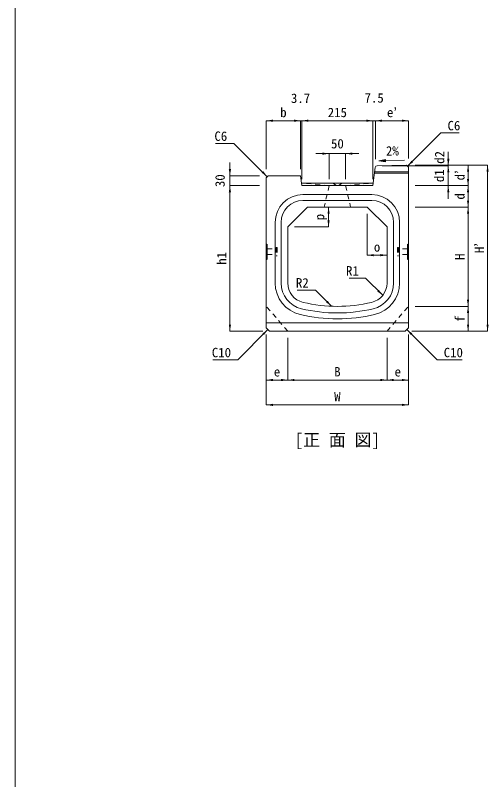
# Model space of a CAD drawing. Units: millimetres at full size. Extents: x 80703 to 103503, y 5263 to 15046.
# Drawn here: x 89787 to 91218, y 7899 to 10211 of the extents above; entities that cross this region are included whole.
import ezdxf
from ezdxf.enums import TextEntityAlignment as Align

# ---------------------------------------------------------------- set-up
doc = ezdxf.new("R2010")
doc.units = ezdxf.units.MM
doc.header["$LTSCALE"] = 20
doc.linetypes.add('USER1', pattern=[1.35, 0.75, -0.6])
doc.linetypes.add('USER2', pattern=[2, 1, -1])
for name, color, linetype, lineweight in [('0_2', 7, 'Continuous', 9), ('寸法線', 7, 'Continuous', 9), ('本体', 7, 'Continuous', 5), ('枠', 5, 'Continuous', 5), ('ｲﾝｻｰﾄ', 3, 'USER2', 5)]:
    doc.layers.add(name, color=color, linetype=linetype, lineweight=lineweight)
doc.styles.add('ＭＳ ゴシック', font='')
doc.styles.get('ＭＳ ゴシック').set_extended_font_data('MS Gothic')

# ---------------------------------------------------------------- blocks, each defined once
blk = doc.blocks.new('filled_arrow')
at = {"color": 0, "linetype": 'Continuous', "lineweight": -2}
blk.add_solid([(7.5, 1.25), (0, 0), (7.5, -1.25)], dxfattribs=at)

msp = doc.modelspace()

# ---------------------------------------------------------------- hatches: boundary and pattern name
at = {"layer": '寸法線'}
msp.add_hatch(color=256, dxfattribs=at).paths.add_polyline_path([(90905.79, 9774.42), (90885.85, 9770.7), (90905.91, 9767.76)])

# ---------------------------------------------------------------- linework, layer by layer
for p, q in [((90545.7, 9891.93), (90649.45, 9891.93)), ((90545.7, 9745.53), (90545.7, 9891.93)), ((90609.45, 9891.93), (90693.08, 9891.93)), ((90649.45, 9745.53), (90649.45, 9891.93)), ((90649.45, 9745.53), (90649.45, 9891.93)), ((90653.08, 9715.54), (90653.08, 9891.93)), ((90653.08, 9891.93), (90868.07, 9891.93)), ((90653.08, 9715.54), (90653.08, 9891.93)), ((90828.07, 9891.93), (90915.58, 9891.93)), ((90868.07, 9715.54), (90868.07, 9891.93)), ((90868.07, 9715.54), (90868.07, 9891.93)), ((90875.58, 9775.54), (90875.58, 9891.93)), ((90875.58, 9891.93), (90975.58, 9891.93)), ((90875.58, 9775.54), (90875.58, 9891.93)), ((90975.58, 9777.54), (90975.58, 9891.93)), ((90695.7, 9792.41), (90825.7, 9792.41)), ((90735.7, 9715.53), (90735.7, 9792.41)), ((90785.7, 9715.53), (90785.7, 9792.41)), ((91095.9, 9715.53), (91095.9, 9797.53)), ((91095.9, 9655.53), (91095.9, 9795.53)), ((90435.84, 9655.53), (90435.84, 9765.53)), ((90905.85, 9771.09), (90963.35, 9772.2)), ((90995.7, 9757.53), (91155.7, 9757.53)), ((90995.7, 9757.53), (91095.9, 9757.53)), ((90995.7, 9757.53), (91214.74, 9757.53)), ((91155.7, 9695.53), (91155.7, 9757.53)), ((91214.74, 9255.53), (91214.74, 9757.53)), ((90895.7, 9755.53), (91095.9, 9755.53)), ((90895.7, 9755.53), (91095.9, 9755.53)), ((90525.7, 9725.53), (90435.84, 9725.53)), ((90435.84, 9255.53), (90435.84, 9695.53)), ((90525.7, 9695.53), (90435.84, 9695.53)), ((90525.7, 9695.53), (90435.84, 9695.53)), ((90995.7, 9695.53), (91155.7, 9695.53)), ((90995.7, 9695.53), (91155.7, 9695.53)), ((90995.7, 9695.53), (91095.9, 9695.53)), ((91155.7, 9630.53), (91155.7, 9695.53)), ((90690.7, 9630.53), (90734.03, 9630.53)), ((90734.03, 9570.53), (90734.03, 9630.53)), ((90995.7, 9630.53), (91155.7, 9630.53)), ((90995.7, 9630.53), (91155.7, 9630.53)), ((91155.7, 9330.53), (91155.7, 9630.53)), ((90850.7, 9610.53), (90850.7, 9485.27)), ((90630.7, 9570.53), (90734.03, 9570.53)), ((90910.7, 9550.53), (90910.7, 9485.27)), ((90850.7, 9485.27), (90910.7, 9485.27)), ((90995.69, 9330.53), (91155.7, 9330.53)), ((90995.69, 9330.53), (91155.7, 9330.53)), ((91155.7, 9255.53), (91155.7, 9330.53)), ((90535.7, 9255.53), (90435.84, 9255.53)), ((90985.7, 9255.53), (91155.7, 9255.53)), ((90985.7, 9255.53), (91214.74, 9255.53)), ((90545.7, 9245.53), (90545.7, 9107.75)), ((90545.7, 9245.53), (90545.7, 9032.57)), ((90610.7, 9235.53), (90610.7, 9107.75)), ((90610.7, 9235.53), (90610.7, 9107.75)), ((90910.69, 9235.53), (90910.69, 9107.75)), ((90910.69, 9235.53), (90910.69, 9107.75)), ((90975.7, 9245.53), (90975.7, 9107.75)), ((90975.7, 9245.53), (90975.7, 9032.57)), ((90545.7, 9107.75), (90610.7, 9107.75)), ((90610.7, 9107.75), (90910.69, 9107.75)), ((90910.69, 9107.75), (90975.7, 9107.75)), ((90545.7, 9032.57), (90975.7, 9032.57))]:
    msp.add_line(p, q, dxfattribs=at)
for points in [[(90972.7, 9754.47), (91073.6, 9855.38), (91128.93, 9855.38)], [(90548.69, 9722.53), (90447.79, 9823.43), (90392.46, 9823.43)], [(90897.76, 9363.85), (90845.37, 9416.24), (90795.83, 9416.24)], [(90743.14, 9330.87), (90694.11, 9379.9), (90639.08, 9379.9)], [(90550.7, 9260.53), (90459.29, 9169.13), (90383.86, 9169.13)], [(90970.7, 9260.53), (91062.1, 9169.13), (91137.53, 9169.13)]]:
    msp.add_lwpolyline(points, dxfattribs=at)
msp.add_lwpolyline([(90905.79, 9774.42), (90885.85, 9770.7), (90905.91, 9767.76)], close=True, dxfattribs=at)
at = {"layer": '本体', "color": 2, "lineweight": 20}
for p, q in [((90969.7, 9757.41), (90880.89, 9755.64)), ((90969.7, 9757.41), (90975.7, 9751.53)), ((90875.05, 9750.38), (90868.2, 9695.53)), ((90975.7, 9265.53), (90975.7, 9751.53)), ((90551.7, 9725.53), (90545.7, 9719.53)), ((90545.7, 9719.53), (90545.7, 9265.53)), ((90649.45, 9725.53), (90551.7, 9725.53)), ((90649.45, 9725.53), (90653.2, 9695.53)), ((90868.2, 9695.53), (90653.19, 9695.53)), ((90610.7, 9570.53), (90670.7, 9630.53)), ((90850.7, 9630.53), (90670.7, 9630.53)), ((90850.7, 9630.53), (90910.7, 9570.53)), ((90610.7, 9570.53), (90610.7, 9401.25)), ((90910.7, 9401.06), (90910.7, 9570.53)), ((90910.7, 9401.06), (90910.7, 9570.53)), ((90545.7, 9265.53), (90555.7, 9255.53)), ((90555.7, 9255.53), (90965.7, 9255.53)), ((90965.7, 9255.53), (90975.7, 9265.53))]:
    msp.add_line(p, q, dxfattribs=at)
at = {"layer": '本体', "color": 4}
for p, q in [((90975.7, 9733.53), (90872.94, 9733.53)), ((90975.7, 9737.53), (90873.45, 9737.53)), ((90864.7, 9668.53), (90656.69, 9668.53)), ((90864.7, 9650.53), (90656.69, 9650.53)), ((90572.69, 9584.53), (90572.69, 9401.06)), ((90590.69, 9584.53), (90590.69, 9401.06)), ((90930.7, 9401.06), (90930.7, 9584.53)), ((90948.7, 9401.06), (90948.7, 9584.53)), ((90545.7, 9520.03), (90548.89, 9518.03)), ((90548.89, 9473.03), (90548.89, 9518.03)), ((90975.7, 9520.03), (90972.5, 9518.03)), ((90972.5, 9473.03), (90972.5, 9518.03)), ((90545.7, 9471.03), (90548.89, 9473.03)), ((90975.7, 9471.03), (90972.5, 9473.03))]:
    msp.add_line(p, q, dxfattribs=at)
at = {"layer": '本体', "color": 2, "lineweight": 9}
for p, q in [((90869.2, 9703.53), (90652.2, 9703.54)), ((90545.7, 9280.53), (90760.7, 9280.53)), ((90975.7, 9280.53), (90760.7, 9280.53))]:
    msp.add_line(p, q, dxfattribs=at)
at = {"layer": '本体', "linetype": 'USER1', "lineweight": 9}
for p, q in [((90735.69, 9695.53), (90652.2, 9703.54)), ((90735.7, 9695.53), (90720.7, 9630.54)), ((90746.55, 9703.53), (90757.65, 9695.53)), ((90774.85, 9703.53), (90763.75, 9695.53)), ((90785.69, 9695.53), (90800.7, 9630.53)), ((90785.7, 9695.53), (90869.2, 9703.53)), ((90610.7, 9255.53), (90545.7, 9330.53)), ((90910.7, 9255.53), (90975.7, 9330.53))]:
    msp.add_line(p, q, dxfattribs=at)
at = {"layer": '本体', "color": 2, "lineweight": 20}
for centre, radius, start, end in [((90881.01, 9749.64), 6, 91.14616, 172.87471), ((90670.69, 9401.06), 60, 179.81216, 257.04977), ((90850.7, 9401.06), 60, 282.95029, 0), ((90760.69, 9780.53), 450, 256.70996, 283.29009)]:
    msp.add_arc(centre, radius, start, end, dxfattribs=at)
at = {"layer": '本体', "color": 4}
for centre, radius, start, end in [((90656.69, 9584.53), 84, 90, 180), ((90864.7, 9584.53), 84, 0, 90), ((90656.69, 9584.53), 66, 90, 180), ((90864.7, 9584.53), 66, 0, 90), ((90670.69, 9401.06), 98, 180, 256.65765), ((90670.69, 9401.06), 80, 180, 256.65765), ((90850.7, 9401.06), 80, 283.34241, 0), ((90850.7, 9401.06), 98, 283.34241, 0), ((90760.69, 9780.53), 470, 256.65765, 283.34241), ((90760.69, 9780.53), 488, 256.65765, 283.34241)]:
    msp.add_arc(centre, radius, start, end, dxfattribs=at)
at = {"layer": '枠', "lineweight": 20}
msp.add_line((89787.12, 6188.6), (89787.12, 12908.6), dxfattribs=at)
at = {"layer": 'ｲﾝｻｰﾄ', "linetype": 'USER1', "lineweight": 9}
for p, q in [((90548.89, 9504.03), (90548.89, 9487.03)), ((90548.89, 9504.03), (90575.9, 9504.03)), ((90575.9, 9508.03), (90575.9, 9483.03)), ((90575.9, 9508.03), (90578.9, 9508.03)), ((90578.9, 9508.03), (90578.9, 9483.03)), ((90942.49, 9508.03), (90942.49, 9483.03)), ((90945.49, 9508.03), (90942.49, 9508.03)), ((90945.49, 9508.03), (90945.49, 9483.03)), ((90972.5, 9504.03), (90945.49, 9504.03)), ((90972.5, 9504.03), (90972.5, 9487.03)), ((90548.89, 9487.03), (90575.9, 9487.03)), ((90575.9, 9483.03), (90578.9, 9483.03)), ((90945.49, 9483.03), (90942.49, 9483.03)), ((90972.5, 9487.03), (90945.49, 9487.03))]:
    msp.add_line(p, q, dxfattribs=at)

# ---------------------------------------------------------------- block references
at = {"layer": '寸法線', "xscale": 2.67, "yscale": 2.67}
for p in [(90545.7, 9891.93), (90653.08, 9891.93), (90653.08, 9891.93), (90875.58, 9891.93), (90875.58, 9891.93), (90785.7, 9792.41), (90850.7, 9485.27), (90545.7, 9107.75), (90610.7, 9107.75), (90910.69, 9107.75), (90545.7, 9032.57)]:
    msp.add_blockref('filled_arrow', p, dxfattribs=at)
for p, rotation in [((90649.45, 9891.93), 180), ((90649.45, 9891.93), 180), ((90868.07, 9891.93), 180), ((90868.07, 9891.93), 180), ((90975.58, 9891.93), 180), ((90735.7, 9792.41), 180), ((90972.7, 9754.47), 45), ((91095.9, 9757.53), 90), ((91095.9, 9755.53), 90), ((91155.7, 9757.53), 270), ((91214.74, 9757.53), 270), ((90435.84, 9725.53), 90), ((90548.69, 9722.53), 135), ((91095.9, 9755.53), 270), ((91155.7, 9695.53), 90), ((90435.84, 9695.53), 270), ((90435.84, 9695.53), 270), ((91095.9, 9695.53), 270), ((91155.7, 9695.53), 270), ((91155.7, 9630.53), 90), ((90734.03, 9630.53), 270), ((91155.7, 9630.53), 270), ((90734.03, 9570.53), 90), ((90910.7, 9485.27), 180), ((90897.76, 9363.85), 135), ((90743.14, 9330.87), 135), ((91155.7, 9330.53), 90), ((91155.7, 9330.53), 270), ((90435.84, 9255.53), 90), ((91155.7, 9255.53), 90), ((91214.74, 9255.53), 90), ((90550.7, 9260.53), 225), ((90970.7, 9260.53), 315), ((90610.7, 9107.75), 180), ((90910.69, 9107.75), 180), ((90975.7, 9107.75), 180), ((90975.7, 9032.57), 180)]:
    msp.add_blockref('filled_arrow', p, dxfattribs=dict(at, rotation=rotation))

# ---------------------------------------------------------------- texts
at = {"layer": '0_2', "style": 'ＭＳ ゴシック'}
msp.add_text('[正 面 図]', height=37.98, dxfattribs=at).set_placement((90760.58, 8926.69), align=Align.MIDDLE_CENTER)
at = {"layer": '寸法線', "style": 'ＭＳ ゴシック'}
for s, p in [('3.7', (90649.33, 9959.9)), ('7.5', (90871.83, 9960.82)), ('b', (90597.57, 9916.93)), ('215', (90760.58, 9916.93)), ('e’', (90925.58, 9916.93)), ('50', (90760.7, 9822.41)), ('o', (90880.7, 9510.27)), ('e', (90578.2, 9132.75)), ('B', (90760.7, 9132.75)), ('e', (90943.2, 9132.75)), ('W', (90760.7, 9057.57))]:
    msp.add_text(s, height=28.48, dxfattribs=at).set_placement(p, align=Align.MIDDLE_CENTER)
for s, p in [('C6', (91093.6, 9891.38)), ('C10', (91082.1, 9205.13))]:
    msp.add_text(s, height=28.48, dxfattribs=at).set_placement(p, align=Align.TOP_LEFT)
for s, p in [('C6', (90427.79, 9859.43)), ('R1', (90825.37, 9452.24)), ('R2', (90674.11, 9415.9)), ('C10', (90439.29, 9205.13))]:
    msp.add_text(s, height=28.48, dxfattribs=at).set_placement(p, align=Align.TOP_RIGHT)
msp.add_text('2%', height=28.48, rotation=1.146, dxfattribs=at).set_placement((90907.83, 9777.68), align=Align.BOTTOM_LEFT)
for s, p in [('d2', (91069.63, 9780.91)), ('d1', (91068.45, 9725.53)), ('d’', (91130.7, 9726.53)), ('30', (90405.84, 9710.53)), ('d', (91130.7, 9663.03)), ('p', (90706.52, 9600.53)), ('H’', (91189.74, 9506.53)), ('h1', (90410.84, 9475.53)), ('H', (91130.7, 9480.53)), ('f', (91130.7, 9293.03))]:
    msp.add_text(s, height=28.48, rotation=90, dxfattribs=at).set_placement(p, align=Align.MIDDLE_CENTER)

doc.saveas('drawing.dxf')
